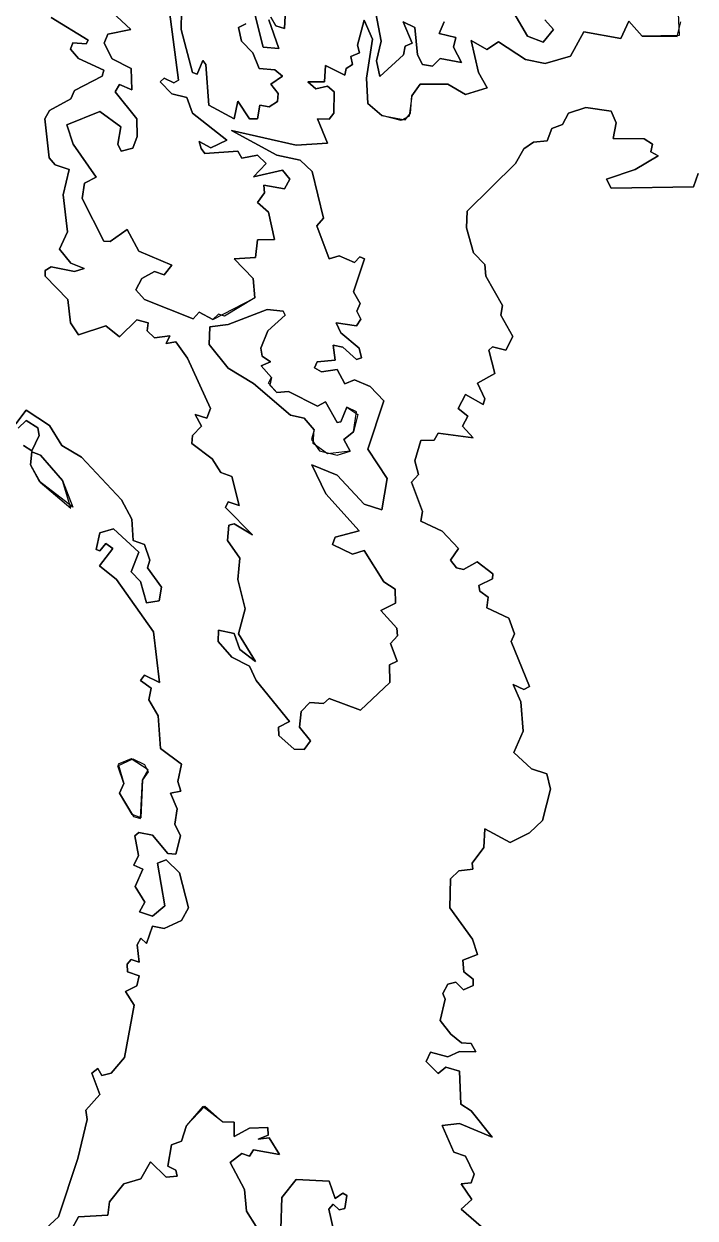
# Model space of a CAD drawing. Header units: millimetres. Extents: x 0 to 570, y 0 to 420.
# Drawn here: x 258.5 to 344.8, y 156.2 to 309.9 of the extents above; entities that cross this region are included whole.
import ezdxf

# ---------------------------------------------------------------- set-up
doc = ezdxf.new("R2010")
doc.units = ezdxf.units.MM
for name, color, linetype in [('BAND_01', 1, 'Continuous'), ('BAND_02', 2, 'Continuous'), ('BAND_03', 3, 'Continuous'), ('BAND_04', 4, 'Continuous')]:
    doc.layers.add(name, color=color, linetype=linetype)

msp = doc.modelspace()

# ---------------------------------------------------------------- linework, layer by layer
at = {"layer": 'BAND_01'}
for points in [[(317.26, 155.12), (314.71, 157.38), (316.09, 158.62), (314.72, 160.62), (316, 160.74), (316.36, 161.88), (315.25, 164.2), (313.75, 164.7), (312.25, 168.12), (314.5, 168.37), (318.68, 166.62), (316, 170.02), (314.66, 170.88), (314.5, 175.12), (312.75, 175.65), (311.75, 174.82), (310.22, 176.38), (310.75, 177.58), (313, 176.97), (314.5, 177.66), (316.59, 177.62), (316, 178.68), (314.75, 178.75), (313.37, 179.88), (312, 181.62), (312.65, 184.38), (312.33, 185.12), (313, 186.3), (314, 186.58), (315, 185.58), (316.25, 186.12), (316.25, 186.95), (315.05, 187.88), (314.93, 189.38), (316.79, 190.12), (316.16, 192.12), (313.25, 196.12), (313.34, 199.88), (314.42, 200.88), (316.21, 201.12), (316.12, 201.88), (317.63, 203.88), (317.75, 206.28), (321, 204.53), (323.5, 205.76), (325.18, 207.38), (326.21, 211.38), (325.73, 213.38), (323.75, 214.02), (321.48, 216.12), (322.7, 218.88), (322.37, 222.62), (321.4, 224.88), (322.75, 224.2), (323.48, 224.62), (321.12, 230.38), (321.56, 231.38), (320.84, 233.38), (318, 234.71), (318.17, 236.12), (317.1, 236.88), (317, 237.62), (318.75, 238.46), (318.79, 239.12), (316.75, 240.66), (315, 239.64), (314.09, 239.88), (313.33, 240.88), (314.36, 242.38), (312.25, 244.6), (309.54, 245.88), (309.72, 247.12), (308.31, 250.88), (309.23, 251.88), (308.74, 253.62), (309.5, 256.27), (311.25, 256.28), (311.75, 257.21), (316.23, 256.62), (314.89, 258.12), (315.57, 259.38), (314.3, 260.38), (315.25, 262.19), (317.54, 260.88), (317.76, 261.62), (316.82, 263.62), (319.05, 264.88), (318.28, 267.88), (318.75, 268.31), (320.43, 267.88), (321.36, 269.62), (319.8, 272.38), (320.02, 273.62), (317.86, 277.38), (317.76, 278.88), (316.28, 280.38), (315.41, 283.62), (315.5, 285.76), (321.7, 291.88), (322.75, 293.78), (324.02, 294.62), (325.75, 294.81), (326.37, 296.38), (327.75, 296.9), (328.49, 298.38), (330.75, 299.08), (333.99, 298.62), (334.65, 297.12), (334.25, 295.12), (338.25, 295.07), (339.3, 294.38), (339.11, 293.38), (340.04, 292.88), (337.08, 291.12), (333.38, 289.88), (334, 288.71), (344.57, 288.88), (345.18, 290.62)], [(257.45, 258.38), (258.75, 260.15), (261.75, 258.17), (263.35, 255.62), (265.87, 254.12), (271.02, 248.62), (272.35, 246.12), (272.53, 243.38), (273.97, 242.88), (274.66, 240.88), (274.38, 239.88), (276.17, 237.38), (275.88, 235.62), (274.23, 235.38), (273.47, 238.12), (272.27, 239.38), (273.24, 241.88), (270, 244.91), (268.24, 244.38), (267.75, 242.23), (268.25, 242.05), (269, 243.02), (269.92, 242.38), (268.19, 240.12), (270.37, 238.38), (275.14, 231.62), (275.92, 225.12), (274, 226.06), (273.49, 225.38), (274.84, 224.38), (274.54, 222.88), (275.75, 220.85), (276.06, 216.62), (278.74, 214.62), (278.25, 212.38), (278.66, 211.12), (277.31, 210.88), (278.2, 208.88), (277.89, 206.88), (278.6, 205.38), (278, 203.05), (277, 203.1), (275, 205.47), (273.25, 205.81), (272.75, 205.38), (273.22, 202.88), (272.61, 201.62), (273.75, 201.12), (272.79, 198.88), (274.02, 196.88), (273.32, 195.62), (275, 195.07), (276.6, 196.38), (275.65, 201.88), (276.75, 202.29), (278.49, 200.62), (279.63, 196.12), (278.75, 194.5), (276.5, 193.49), (275, 193.77), (274.25, 191.53), (273.5, 192.24), (273.03, 191.38), (273.28, 189.12), (272.25, 189.47), (271.76, 188.88), (271.81, 187.88), (273.31, 187.38), (273, 186.11), (271.56, 185.38), (272.65, 183.62), (271.43, 176.88), (269.7, 174.88), (268.5, 174.57), (268, 175.45), (267.22, 174.88), (268.24, 172.12), (266.43, 170.12), (266.62, 168.88), (265.43, 163.88), (262.93, 156.38), (258.58, 152.38)], [(258.43, 255.62), (259.5, 254.93), (260.43, 256.88), (260.26, 257.88), (258.75, 258.84), (257.75, 257.83)]]:
    msp.add_lwpolyline(points, dxfattribs=at)
for points in [[(260.62, 254.38), (259.5, 254.79), (259.34, 253.12), (260.58, 250.88), (264.5, 247.56), (263.45, 251.12)], [(274.45, 213.88), (272.25, 215.29), (270.58, 214.62), (271.31, 212.12), (270.78, 210.88), (272.57, 207.88), (273.45, 207.62), (273.73, 212.62)]]:
    msp.add_lwpolyline(points, close=True, dxfattribs=at)
at = {"layer": 'BAND_02'}
for points in [[(262, 310.66), (266.75, 307.78), (266.5, 307.27), (264.75, 307.44), (264.45, 306.62), (265.5, 305.42), (268.75, 303.9), (268.55, 303.12), (265, 301.29), (264.5, 300.21), (261.75, 298.71), (261.18, 297.62), (261.74, 292.62), (262.5, 291.73), (264.31, 291.12), (263.52, 287.88), (264.09, 283.12), (263.04, 280.88), (264.5, 279.07), (266.24, 278.38), (265, 277.99), (262, 278.62), (261.22, 278.12), (261.19, 277.38), (264.11, 274.38), (264.45, 271.38), (265.5, 269.86), (269, 271.01), (270.75, 269.61), (273, 271.78), (274.44, 271.38), (274.34, 270.38), (275.25, 269.48), (277.25, 269.73), (276.75, 268.73), (278, 268.94), (279.5, 266.85), (282.46, 260.38), (282, 259.12), (280.5, 259.62), (281.3, 258.12), (280.15, 256.88), (280.06, 255.88), (282.68, 253.88), (283.78, 252.12), (285.23, 251.62), (286.15, 247.88), (284.75, 248.37), (284.38, 247.62), (287.86, 244.12), (285.5, 245.55), (284.85, 245.38), (284.64, 243.38), (286.25, 241.12), (285.97, 238.38), (286.95, 234.62), (286.09, 231.38), (288.25, 227.83), (286.26, 229.38), (285.5, 231.44), (283.5, 231.85), (283.44, 230.38), (285.22, 228.38), (287.5, 227.24), (288.34, 225.38), (292.62, 220.12), (291.23, 219.38), (291.25, 218.3), (293.25, 216.54), (294.5, 216.49), (295.34, 217.62), (293.93, 219.38), (294.15, 221.38), (295.25, 222.56), (297, 222.43), (297.75, 223.07), (301.75, 221.55), (305.55, 225.12), (305.5, 227.39), (306.48, 227.88), (305.64, 230.12), (306.53, 231.12), (306.43, 232.12), (304.36, 234.38), (306.25, 235.33), (306.21, 237.12), (304.75, 238.07), (302.25, 242.12), (300.75, 241.65), (298.18, 242.88), (298.5, 243.83), (301.57, 244.62), (297.32, 249.38), (295.5, 253.12), (298.75, 251.81), (302.25, 248.07), (304.5, 247.33), (305.21, 251.38), (302.71, 255.12), (304.77, 261.38), (303, 263.21), (301, 264.05), (299.75, 263.53), (298.75, 265.4), (296.75, 265.11), (295.84, 265.62), (296.17, 266.38), (298.5, 266.61), (298.25, 268.54), (299.5, 268.26), (301.25, 266.67), (301.88, 266.88), (301.58, 268.12), (299.23, 270.12), (298.64, 271.38), (301.25, 271.01), (301.82, 271.88), (301.27, 272.88), (301.72, 273.88), (300.84, 275.38), (302.26, 279.62), (301.67, 279.88), (301, 279.15), (299, 280.03), (297.75, 279.62), (296.15, 283.88), (297.01, 284.88), (295.55, 290.88), (294, 292.32), (291, 292.98), (285.17, 296.12), (293.5, 294.25), (297.5, 294.53), (296.21, 297.62), (297.75, 297.6), (298.34, 298.38), (298.39, 301.12), (297.5, 301.84), (296, 301.51), (294.97, 302.38), (297.12, 302.38), (297.25, 304.52), (299.75, 303.24), (299.9, 304.12), (300.75, 304.62), (300.5, 305.67), (301.63, 306.12), (301.37, 307.12), (302.25, 310.35), (303.32, 307.88), (302.53, 302.88), (302.7, 299.62), (304.5, 298.06), (307.5, 297.51), (308.18, 298.38), (308.37, 300.62), (309.44, 302.12), (313, 302.11), (315.25, 300.78), (318.03, 301.62), (316.95, 303.62), (316, 307.74), (318, 306.57), (319.5, 307.55), (323, 305.28), (325.5, 304.76), (328.75, 305.7), (330.5, 308.82), (335.25, 307.97), (336.25, 310.21), (338, 308.27), (342.5, 308.25), (342.97, 310.12)], [(345.18, 290.62), (344.57, 288.88), (334, 288.71), (333.38, 289.88), (337.08, 291.12), (340.04, 292.88), (339.11, 293.38), (339.3, 294.38), (338.25, 295.07), (334.25, 295.12), (334.65, 297.12), (333.99, 298.62), (330.75, 299.08), (328.49, 298.38), (327.75, 296.9), (326.37, 296.38), (325.75, 294.81), (324.02, 294.62), (322.75, 293.78), (321.7, 291.88), (315.5, 285.76), (315.41, 283.62), (316.28, 280.38), (317.76, 278.88), (317.86, 277.38), (320.02, 273.62), (319.8, 272.38), (321.36, 269.62), (320.43, 267.88), (318.75, 268.31), (318.28, 267.88), (319.05, 264.88), (316.82, 263.62), (317.76, 261.62), (317.54, 260.88), (315.25, 262.19), (314.3, 260.38), (315.57, 259.38), (314.89, 258.12), (316.23, 256.62), (311.75, 257.21), (311.25, 256.28), (309.5, 256.27), (308.74, 253.62), (309.23, 251.88), (308.31, 250.88), (309.72, 247.12), (309.54, 245.88), (312.25, 244.6), (314.36, 242.38), (313.33, 240.88), (314.09, 239.88), (315, 239.64), (316.75, 240.66), (318.79, 239.12), (318.75, 238.46), (317, 237.62), (317.1, 236.88), (318.17, 236.12), (318, 234.71), (320.84, 233.38), (321.56, 231.38), (321.12, 230.38), (323.48, 224.62), (322.75, 224.2), (321.4, 224.88), (322.37, 222.62), (322.7, 218.88), (321.48, 216.12), (323.75, 214.02), (325.73, 213.38), (326.21, 211.38), (325.18, 207.38), (323.5, 205.76), (321, 204.53), (317.75, 206.28), (317.63, 203.88), (316.12, 201.88), (316.21, 201.12), (314.42, 200.88), (313.34, 199.88), (313.25, 196.12), (316.16, 192.12), (316.79, 190.12), (314.93, 189.38), (315.05, 187.88), (316.25, 186.95), (316.25, 186.12), (315, 185.58), (314, 186.58), (313, 186.3), (312.33, 185.12), (312.65, 184.38), (312, 181.62), (313.37, 179.88), (314.75, 178.75), (316, 178.68), (316.59, 177.62), (314.5, 177.66), (313, 176.97), (310.75, 177.58), (310.22, 176.38), (311.75, 174.82), (312.75, 175.65), (314.5, 175.12), (314.66, 170.88), (316, 170.02), (318.68, 166.62), (314.5, 168.37), (312.25, 168.12), (313.75, 164.7), (315.25, 164.2), (316.36, 161.88), (316, 160.74), (314.72, 160.62), (316.09, 158.62), (314.71, 157.38), (317.26, 155.12)], [(258.58, 152.38), (262.93, 156.38), (265.43, 163.88), (266.62, 168.88), (266.43, 170.12), (268.24, 172.12), (267.22, 174.88), (268, 175.45), (268.5, 174.57), (269.7, 174.88), (271.43, 176.88), (272.65, 183.62), (271.56, 185.38), (273, 186.11), (273.31, 187.38), (271.81, 187.88), (271.76, 188.88), (272.25, 189.47), (273.28, 189.12), (273.03, 191.38), (273.5, 192.24), (274.25, 191.53), (275, 193.77), (276.5, 193.49), (278.75, 194.5), (279.63, 196.12), (278.49, 200.62), (276.75, 202.29), (275.65, 201.88), (276.6, 196.38), (275, 195.07), (273.32, 195.62), (274.02, 196.88), (272.79, 198.88), (273.75, 201.12), (272.61, 201.62), (273.22, 202.88), (272.75, 205.38), (273.25, 205.81), (275, 205.47), (277, 203.1), (278, 203.05), (278.6, 205.38), (277.89, 206.88), (278.2, 208.88), (277.31, 210.88), (278.66, 211.12), (278.25, 212.38), (278.74, 214.62), (276.06, 216.62), (275.75, 220.85), (274.54, 222.88), (274.84, 224.38), (273.49, 225.38), (274, 226.06), (275.92, 225.12), (275.14, 231.62), (270.37, 238.38), (268.19, 240.12), (269.92, 242.38), (269, 243.02), (268.25, 242.05), (267.75, 242.23), (268.24, 244.38), (270, 244.91), (273.24, 241.88), (272.27, 239.38), (273.47, 238.12), (274.23, 235.38), (275.88, 235.62), (276.17, 237.38), (274.38, 239.88), (274.66, 240.88), (273.97, 242.88), (272.53, 243.38), (272.35, 246.12), (271.02, 248.62), (265.87, 254.12), (263.35, 255.62), (261.75, 258.17), (258.75, 260.15), (257.45, 258.38)], [(257.75, 257.83), (258.75, 258.84), (260.26, 257.88), (260.43, 256.88), (259.5, 254.93), (258.43, 255.62)], [(288.35, 155.12), (287.08, 157.12), (286.84, 159.88), (285.01, 163.38), (286.5, 164.51), (287.5, 164.16), (288, 165.01), (291.33, 164.38), (290, 166.52), (288.62, 166.38), (289.88, 166.88), (289.85, 167.88), (287.5, 167.79), (285.5, 166.71), (285.5, 168.57), (284, 168.61), (281.5, 170.58), (279.4, 168.12), (278.75, 166.12), (277.45, 165.62), (276.98, 162.88), (278, 162.4), (278.17, 161.62), (276.75, 161.46), (274.75, 163.46), (273.5, 161.25), (271.33, 160.62), (269.5, 158.29), (269.25, 156.59), (265.5, 156.39), (264.5, 154.59)], [(298.59, 153.38), (297.7, 157.38), (298.25, 158), (299, 157.28), (299.75, 157.46), (300.01, 159.12), (299.5, 159.4), (298.5, 158.73), (297.75, 160.95), (293.5, 161.17), (291.63, 158.88), (291.5, 154.84)]]:
    msp.add_lwpolyline(points, dxfattribs=at)
for points in [[(260.62, 254.38), (263.45, 251.12), (264.75, 247.66), (260.5, 250.98), (259.34, 253.12), (259.5, 254.79)], [(272.5, 215.31), (274, 214.58), (274.46, 213.62), (273.73, 212.62), (273.5, 207.73), (272.39, 208.12), (270.78, 210.88), (271.31, 212.12), (270.56, 214.38)]]:
    msp.add_lwpolyline(points, close=True, dxfattribs=at)
at = {"layer": 'BAND_03'}
for points in [[(302.68, 316.88), (304.42, 307.62), (303.81, 305.12), (304.25, 303.08), (307.31, 305.88), (307.5, 306.98), (308.4, 307.38), (307.25, 310.13), (308.74, 309.38), (309.07, 305.88), (309.75, 304.63), (311, 304.41), (312, 305.42), (314.74, 304.88), (313.71, 306.88), (314, 308.12), (311.89, 308.62), (312.54, 310.12)], [(342.5, 314.13), (342.75, 308.37), (338, 308.27), (336.25, 310.21), (335.25, 307.97), (330.5, 308.82), (328.75, 305.7), (325.5, 304.76), (323, 305.28), (319.5, 307.55), (318, 306.57), (316, 307.74), (316.95, 303.62), (318.03, 301.62), (315.25, 300.78), (313, 302.11), (309.44, 302.12), (308.37, 300.62), (308, 297.98), (307, 297.44), (304.5, 298.06), (302.7, 299.62), (302.53, 302.88), (303.32, 307.88), (302.25, 310.35), (301.37, 307.12), (301.63, 306.12), (300.5, 305.67), (300.75, 304.62), (299.9, 304.12), (299.75, 303.24), (297.25, 304.52), (297.12, 302.38), (294.97, 302.38), (296, 301.51), (297.5, 301.84), (298.39, 301.12), (298.34, 298.38), (297.75, 297.6), (296.21, 297.62), (297.5, 294.53), (293.5, 294.25), (285.17, 296.12), (291, 292.98), (294, 292.32), (295.55, 290.88), (297.01, 284.88), (296.15, 283.88), (297.75, 279.62), (299, 280.03), (301, 279.15), (301.67, 279.88), (302.26, 279.62), (300.84, 275.38), (301.72, 273.88), (301.27, 272.88), (301.82, 271.88), (301.25, 271.01), (298.64, 271.38), (299.23, 270.12), (301.58, 268.12), (301.88, 266.88), (301.25, 266.67), (299.5, 268.26), (298.25, 268.54), (298.5, 266.61), (296.17, 266.38), (295.84, 265.62), (296.75, 265.11), (298.75, 265.4), (299.75, 263.53), (301, 264.05), (303, 263.21), (304.77, 261.38), (302.71, 255.12), (305.21, 251.38), (304.5, 247.33), (302.25, 248.07), (298.75, 251.81), (295.5, 253.12), (297.32, 249.38), (301.57, 244.62), (298.5, 243.83), (298.18, 242.88), (300.75, 241.65), (302.25, 242.12), (304.75, 238.07), (306.21, 237.12), (306.25, 235.33), (304.36, 234.38), (306.43, 232.12), (306.53, 231.12), (305.64, 230.12), (306.48, 227.88), (305.5, 227.39), (305.55, 225.12), (301.75, 221.55), (297.75, 223.07), (297, 222.43), (295.25, 222.56), (294.15, 221.38), (293.93, 219.38), (295.34, 217.62), (294.5, 216.49), (293.25, 216.54), (291.25, 218.3), (291.23, 219.38), (292.62, 220.12), (288.34, 225.38), (287.5, 227.24), (285.22, 228.38), (283.44, 230.38), (283.5, 231.85), (285.5, 231.44), (286.26, 229.38), (288.25, 227.83), (286.09, 231.38), (286.95, 234.62), (285.97, 238.38), (286.25, 241.12), (284.64, 243.38), (284.85, 245.38), (285.5, 245.55), (287.86, 244.12), (284.38, 247.62), (284.75, 248.37), (286.15, 247.88), (285.23, 251.62), (283.78, 252.12), (282.68, 253.88), (280.06, 255.88), (280.15, 256.88), (281.3, 258.12), (280.5, 259.62), (282, 259.12), (282.46, 260.38), (279.5, 266.85), (278, 268.94), (276.75, 268.73), (277.25, 269.73), (275.25, 269.48), (274.34, 270.38), (274.44, 271.38), (273, 271.78), (270.75, 269.61), (269, 271.01), (265.5, 269.86), (264.45, 271.38), (264.11, 274.38), (261.19, 277.38), (261.22, 278.12), (262, 278.62), (265, 277.99), (266.24, 278.38), (264.5, 279.07), (263.04, 280.88), (264.09, 283.12), (263.52, 287.88), (264.31, 291.12), (262.5, 291.73), (261.74, 292.62), (261.18, 297.62), (261.75, 298.71), (264.5, 300.21), (265, 301.29), (268.55, 303.12), (268.75, 303.9), (265.5, 305.42), (264.45, 306.62), (264.75, 307.44), (266.5, 307.27), (266.75, 307.78), (262, 310.66)], [(269.84, 311.38), (272.21, 309.12), (269.25, 308.54), (268.8, 307.38), (269.82, 305.38), (272.27, 304.12), (272.36, 301.38), (270.75, 302.06), (270.2, 301.12), (272.99, 297.62), (273.02, 295.38), (272.5, 293.86), (271, 293.46), (270.57, 294.38), (270.96, 296.62), (268.25, 298.6), (264, 296.87), (264.82, 294.38), (267.78, 290.12), (266.25, 289.38), (265.98, 287.38), (268.75, 281.9), (269.55, 281.88), (271.75, 283.41), (273.25, 280.63), (277.5, 278.81), (276.5, 277.59), (275.25, 277.99), (273.63, 277.12), (272.87, 275.62), (274, 274.41), (280.25, 271.92), (281, 272.76), (282.75, 271.83), (288.17, 274.62), (287.96, 277.12), (285.5, 279.64), (288.25, 279.81), (288.5, 282.07), (290.71, 282.12), (289.92, 285.62), (288.5, 286.88), (289.42, 288.12), (289.34, 289.12), (292, 288.62), (292.69, 289.88), (291.75, 291.04), (288, 290.17), (289.61, 291.88), (288.5, 292.97), (286.5, 292.57), (286, 293.49), (281.75, 293.18), (281.25, 293.84), (281, 294.72), (282.5, 293.92), (284.59, 294.88), (280.14, 298.38), (279.42, 300.38), (277.5, 300.86), (275.98, 302.38), (276.5, 302.89), (277.75, 302.28), (278.34, 302.62), (277, 313.11)], [(278.75, 311.54), (278.69, 309.12), (280.15, 303.62), (280.75, 303.38), (281.5, 305.14), (281.89, 304.62), (282.25, 299.42), (285.5, 297.62), (286, 299.91), (287.47, 297.62), (288.5, 297.65), (288.8, 299.38), (290, 299.2), (291.07, 299.88), (291.16, 300.88), (290.24, 302.12), (291.75, 303.12), (290.75, 303.96), (288.75, 304.12), (287.9, 306.12), (286.45, 307.62), (286.06, 309.38), (287.03, 309.88)], [(288.18, 311.12), (289.23, 306.88), (291.25, 306.7), (289.97, 310.38)], [(290.25, 310.71), (290.89, 309.62), (292, 309.28), (292.06, 310.88)], [(321.5, 311.26), (323.25, 308.27), (325.25, 307.51), (326.58, 309.12), (325.46, 310.38)], [(264.5, 154.59), (265.49, 156.38), (269.25, 156.59), (269.5, 158.29), (271.33, 160.62), (273.5, 161.25), (274.75, 163.46), (276.75, 161.46), (278.17, 161.62), (278, 162.4), (276.98, 162.88), (277.45, 165.62), (278.75, 166.12), (279.4, 168.12), (281.75, 170.6), (284, 168.61), (285.5, 168.57), (285.5, 166.71), (287.5, 167.79), (289.85, 167.88), (289.88, 166.88), (288.62, 166.38), (290, 166.52), (291.33, 164.38), (288, 165.01), (287.5, 164.16), (286.5, 164.51), (285.01, 163.38), (286.84, 159.88), (287.08, 157.12), (288.35, 155.12)], [(291.5, 154.84), (291.63, 158.88), (293.5, 161.17), (297.75, 160.95), (298.5, 158.73), (299.5, 159.4), (300.01, 159.12), (299.75, 157.46), (299, 157.28), (298.25, 158), (297.7, 157.38), (298.59, 153.38)]]:
    msp.add_lwpolyline(points, dxfattribs=at)
msp.add_lwpolyline([(300, 260.54), (299.25, 258.65), (298.75, 258.59), (297.25, 261.21), (296.25, 260.66), (292.5, 262.58), (291, 262.45), (289.93, 263.62), (290.32, 264.38), (288.98, 265.88), (290.19, 266.38), (289.12, 267.12), (288.95, 268.12), (289.86, 270.38), (292.08, 272.38), (291.8, 272.88), (289.75, 273.12), (284.75, 271.2), (282.37, 270.88), (282.28, 268.62), (284.75, 265.58), (288, 263.59), (292.75, 259.52), (294.5, 259.15), (295.79, 257.62), (295.44, 256.38), (296.5, 254.91), (298.75, 254.37), (300.42, 254.88), (299.61, 256.38), (300.88, 257.38), (301.25, 259.94)], close=True, dxfattribs=at)
at = {"layer": 'BAND_04'}
for points in [[(312.54, 310.12), (311.89, 308.62), (314, 308.12), (313.71, 306.88), (314.74, 304.88), (312, 305.42), (311, 304.41), (309.75, 304.63), (309.07, 305.88), (308.74, 309.38), (307.25, 310.13), (308.4, 307.38), (307.5, 306.98), (307.31, 305.88), (304.25, 303.08), (303.81, 305.12), (304.42, 307.62), (302.68, 316.88)], [(277, 313.11), (278.34, 302.62), (277.75, 302.28), (276.5, 302.89), (275.98, 302.38), (277.5, 300.86), (279.42, 300.38), (280.14, 298.38), (284.59, 294.88), (282.5, 293.92), (281, 294.72), (281.25, 293.84), (281.75, 293.18), (286, 293.49), (286.5, 292.57), (288.5, 292.97), (289.61, 291.88), (288, 290.17), (291.75, 291.04), (292.69, 289.88), (292, 288.62), (289.34, 289.12), (289.42, 288.12), (288.5, 286.88), (289.92, 285.62), (290.71, 282.12), (288.5, 282.07), (288.25, 279.81), (285.5, 279.64), (287.96, 277.12), (288.17, 274.62), (284.25, 272.25), (283.5, 272.52), (282.75, 271.83), (281, 272.76), (280.25, 271.92), (274, 274.41), (272.87, 275.62), (273.63, 277.12), (275.25, 277.99), (276.5, 277.59), (277.5, 278.81), (273.25, 280.63), (271.75, 283.41), (269.55, 281.88), (268.75, 281.9), (265.98, 287.38), (266.25, 289.38), (267.78, 290.12), (264.82, 294.38), (264, 296.87), (268.25, 298.6), (270.96, 296.62), (270.57, 294.38), (271, 293.46), (272.5, 293.86), (273.02, 295.38), (272.99, 297.62), (270.2, 301.12), (270.75, 302.06), (272.36, 301.38), (272.27, 304.12), (269.82, 305.38), (268.8, 307.38), (269.25, 308.54), (272.21, 309.12), (269.84, 311.38)], [(287.03, 309.88), (286.06, 309.38), (286.45, 307.62), (287.9, 306.12), (288.75, 304.12), (290.75, 303.96), (291.75, 303.12), (290.24, 302.12), (291.16, 300.88), (291.07, 299.88), (290, 299.2), (288.8, 299.38), (288.5, 297.65), (287.47, 297.62), (286, 299.91), (285.5, 297.62), (282.25, 299.42), (281.89, 304.62), (281.5, 305.14), (280.75, 303.38), (280.15, 303.62), (278.69, 309.12), (278.75, 311.54)], [(289.97, 310.38), (291.25, 306.7), (289.23, 306.88), (288.18, 311.12)], [(292.06, 310.88), (292, 309.28), (290.89, 309.62), (290.25, 310.71)], [(325.46, 310.38), (326.58, 309.12), (325.25, 307.51), (323.25, 308.27), (321.5, 311.26)]]:
    msp.add_lwpolyline(points, dxfattribs=at)
msp.add_lwpolyline([(288, 263.59), (284.75, 265.58), (282.28, 268.62), (282.37, 270.88), (284.75, 271.2), (289.75, 273.12), (291.8, 272.88), (292.08, 272.38), (289.86, 270.38), (288.95, 268.12), (289.12, 267.12), (290.19, 266.38), (288.98, 265.88), (290.32, 264.38), (290.09, 263.38), (291, 262.45), (292.5, 262.58), (296.25, 260.66), (297.25, 261.21), (298.75, 258.59), (299.25, 258.65), (300, 260.54), (301.42, 259.62), (300.88, 257.38), (299.61, 256.38), (300.42, 254.88), (297.5, 254.53), (295.68, 255.88), (295.79, 257.62), (294.5, 259.15), (292.75, 259.52)], close=True, dxfattribs=at)

doc.saveas('drawing.dxf')
